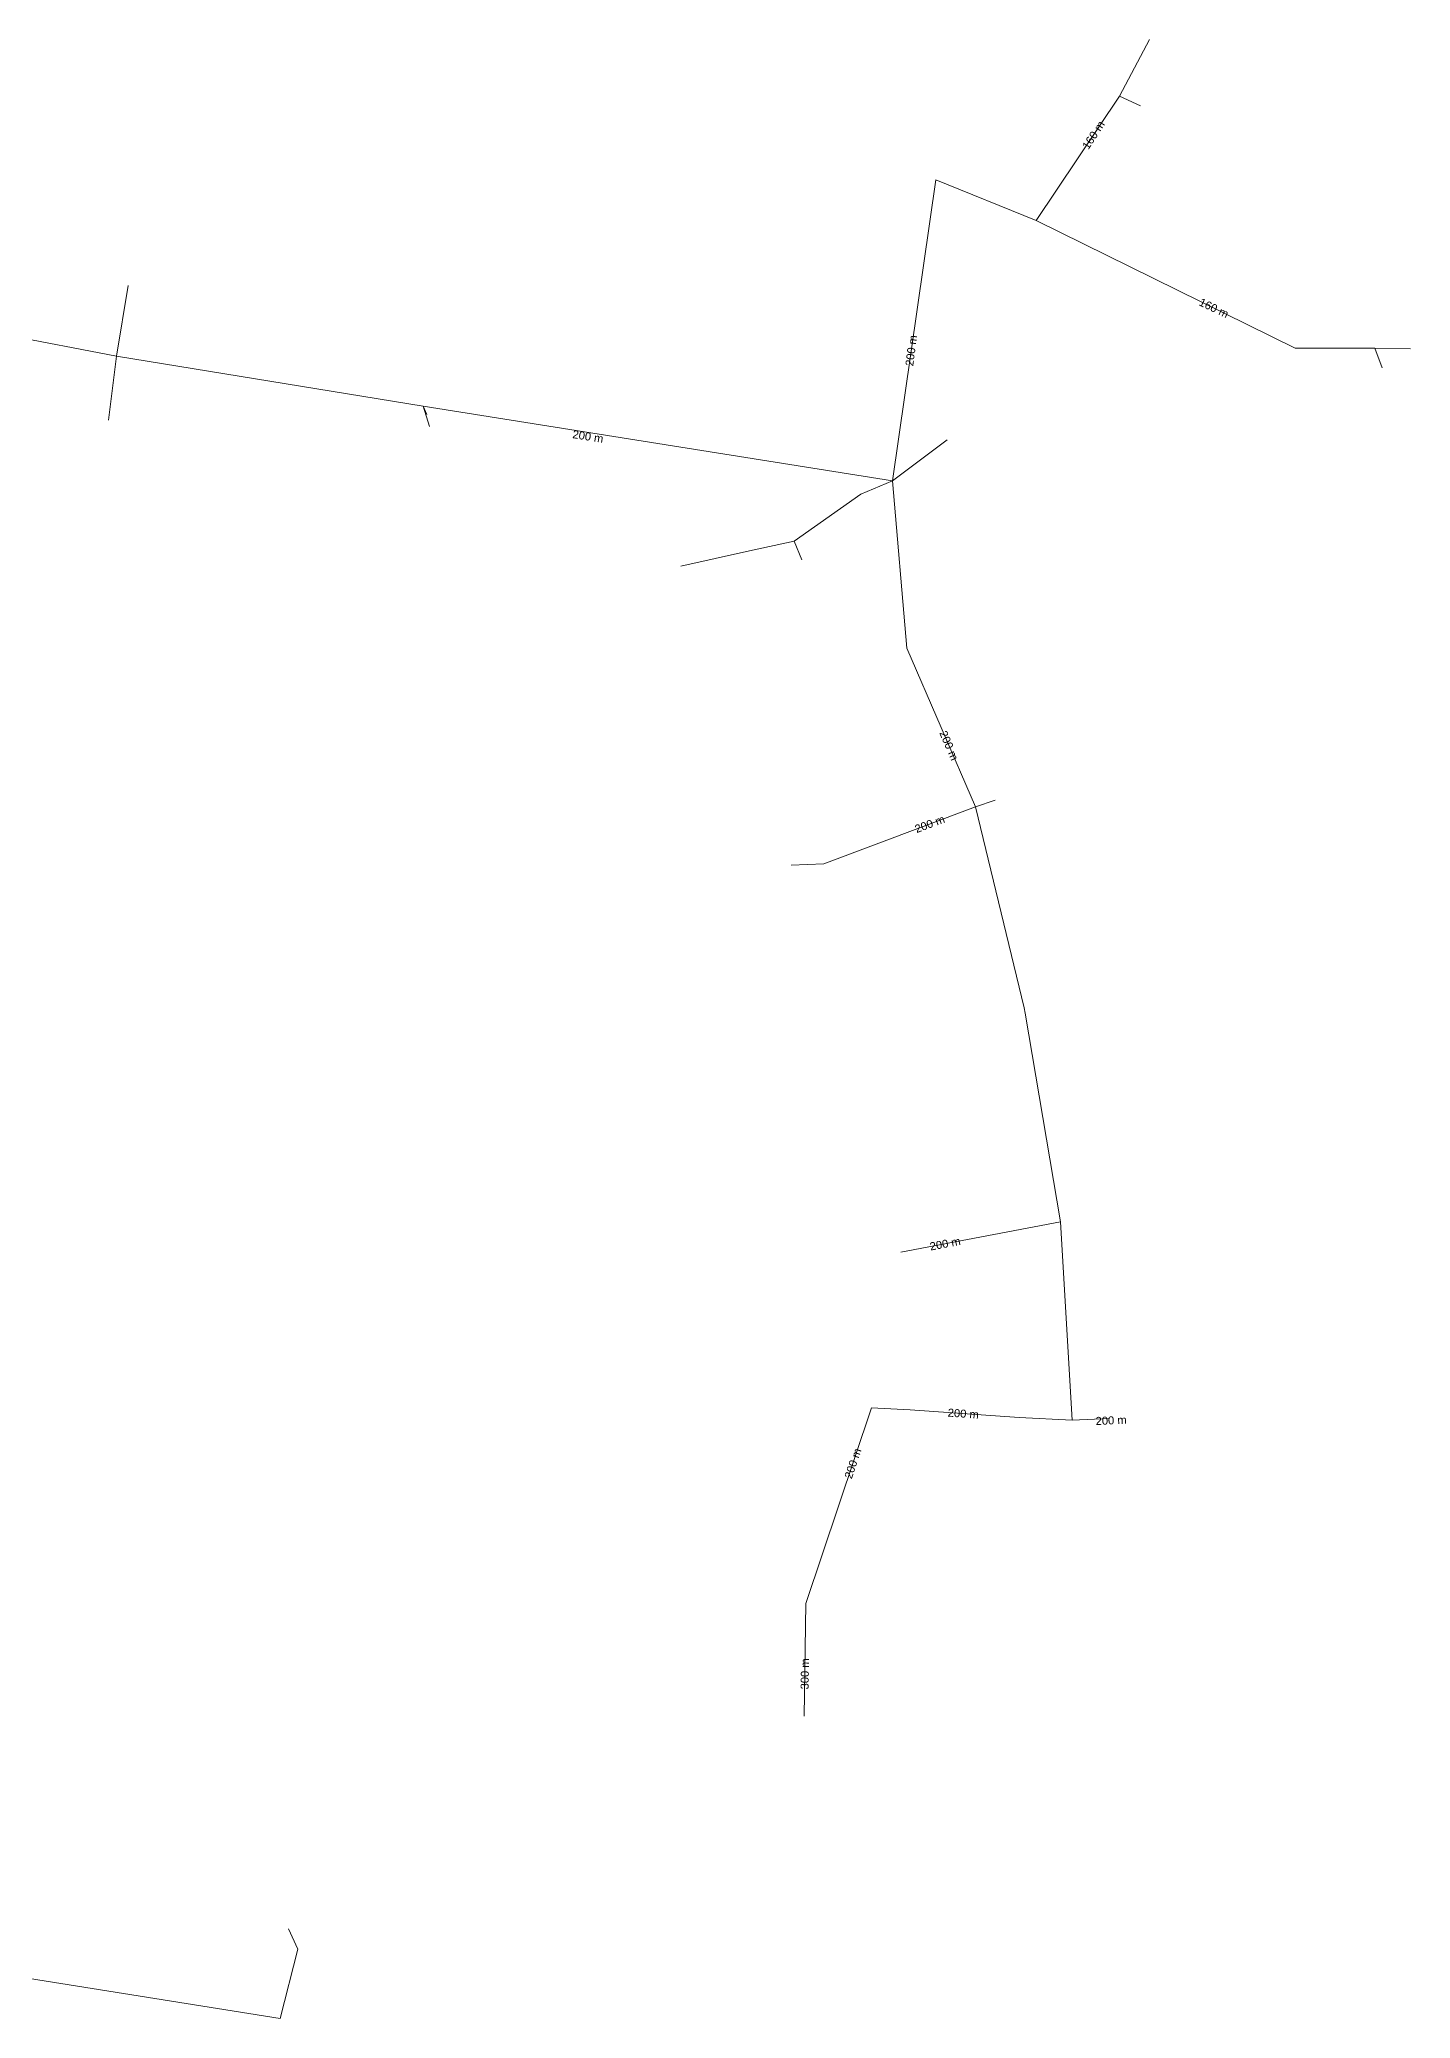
# Model space of a CAD drawing. Header units: metres. Extents: x 25505628 to 25506199, y 6696489 to 6697944.
# Drawn here: x 25506022.7 to 25506194, y 6697464.1 to 6697711.4 of the extents above; entities that cross this region are included whole.
import ezdxf
from ezdxf.enums import TextEntityAlignment as Align

# ---------------------------------------------------------------- set-up
doc = ezdxf.new("R2010")
doc.units = ezdxf.units.M
doc.linetypes.add('Annotation', pattern=[0])
doc.linetypes.add('Sadevesiputket Käytössä', pattern=[0])
doc.layers.add('Annotation', color=7, linetype='Annotation', lineweight=0)
doc.layers.add('Sadevesiputket Käytössä', color=7, linetype='Sadevesiputket Käytössä', lineweight=0)
doc.styles.add('DEFAULT', font='', dxfattribs={"height": 0.2})
doc.styles.get('DEFAULT').set_extended_font_data('Arial')

msp = doc.modelspace()

# ---------------------------------------------------------------- linework, layer by layer
at = {"layer": 'Sadevesiputket Käytössä', "color": 3, "linetype": 'Continuous', "lineweight": 15}
for p, q in [((25506157.68293, 6697704.354015, 39.3775), (25506161.420461, 6697711.426191)), ((25506147.246712, 6697688.821191, 38.5875), (25506157.68293, 6697704.354015, 38.8175)), ((25506157.68293, 6697704.354015, 38.8175), (25506160.290727, 6697703.149877)), ((25506129.282274, 6697656.291353, 38.3545), (25506134.712887, 6697693.901574, 38.5275)), ((25506147.246712, 6697688.821191, 38.5775), (25506134.712887, 6697693.901574, 38.5975)), ((25506147.246712, 6697688.821191, 39.3375), (25506179.647048, 6697672.868853, 41.1875)), ((25506032.281761, 6697671.863128), (25506033.750307, 6697680.693436)), ((25506018.420003, 6697674.510001, 36.157), (25506032.281761, 6697671.863128, 36.2575)), ((25506179.647048, 6697672.868853, 41.2375), (25506189.607255, 6697672.837835, 41.3375)), ((25506189.607255, 6697672.837835, 41.938), (25506194.046809, 6697672.774925, 41.3875)), ((25506189.607255, 6697672.837835, 41.378), (25506190.528199, 6697670.386772)), ((25506032.281761, 6697671.863128), (25506031.262834, 6697663.873472)), ((25506032.281761, 6697671.863128), (25506070.619284, 6697665.59143)), ((25506070.619284, 6697665.59143), (25506071.082728, 6697664.563333)), ((25506070.619284, 6697665.59143), (25506071.413082, 6697663.068222)), ((25506070.619284, 6697665.59143, 0.3175), (25506129.282274, 6697656.291353, 38.3145)), ((25506129.282274, 6697656.291353, 38.8145), (25506136.112764, 6697661.4117, 0.3175)), ((25506129.282274, 6697656.291353, 39.1345), (25506125.324743, 6697654.625243, 39.6575)), ((25506131.095771, 6697635.34243, 39.02), (25506129.282274, 6697656.291353, 38.3145)), ((25506117.006611, 6697648.71796, 39.3575), (25506125.324743, 6697654.625243, 39.6575)), ((25506117.006611, 6697648.71796, 39.6075), (25506111.438088, 6697647.521307, 39.5815)), ((25506117.006611, 6697648.71796, 39.3575), (25506117.957198, 6697646.411769, 0.3175)), ((25506111.438088, 6697647.521307, 39.5815), (25506102.829533, 6697645.610699, 39.5965)), ((25506131.095771, 6697635.34243, 39.02), (25506139.669054, 6697615.536095, 39.95)), ((25506142.138861, 6697616.369705, 40.57), (25506139.669054, 6697615.536095, 39.98)), ((25506120.70069, 6697608.408205, 40.12), (25506139.669054, 6697615.536095, 39.98)), ((25506116.631043, 6697608.251898, 40.36), (25506120.70069, 6697608.408205, 40.33)), ((25506150.288476, 6697563.675556, 40.42), (25506130.353277, 6697559.860549, 40.9)), ((25506151.756625, 6697538.879609, 38.07), (25506150.288476, 6697563.675556, 40.42)), ((25506126.672243, 6697540.418037, 41.462), (25506118.461401, 6697515.92986, 41.981)), ((25506131.503687, 6697540.161766, 40.986), (25506126.672243, 6697540.418037, 41.462)), ((25506151.756625, 6697538.879609, 38.15), (25506156.409966, 6697539.079069, 40.66)), ((25506118.461401, 6697515.92986, 41.981), (25506118.251279, 6697501.849362)), ((25506054.934333, 6697472.746096), (25506053.802726, 6697475.283426)), ((25506052.752922, 6697464.08858), (25506054.934333, 6697472.746096)), ((25506010.970806, 6697470.732519), (25506052.752922, 6697464.08858))]:
    msp.add_line(p, q, dxfattribs=at)
for points in [[(25506150.288476, 6697563.675556, 40.42), (25506145.874465, 6697589.732621, 0), (25506145.742173, 6697590.394079, 0), (25506139.669054, 6697615.536095, 39.95)], [(25506131.503687, 6697540.161766, 40.926), (25506145.126716, 6697539.17915, 0), (25506151.756625, 6697538.879609, 38.09)]]:
    msp.add_polyline3d(points, dxfattribs=at)

# ---------------------------------------------------------------- texts
at = {"layer": 'Annotation', "color": 3, "style": 'DEFAULT'}
for s, rotation, p in [('160 m', 56.97200123, (25506154.417469, 6697699.493842)), ('160 m', 334.6550085, (25506169.478996, 6697677.875104)), ('200 m', 82.65200303, (25506131.630846, 6697672.55661)), ('200 m', 293.40599346, (25506136.358459, 6697623.184363)), ('200 m', 20.59499939, (25506133.949737, 6697613.386903)), ('200 m', 10.83400252, (25506135.87265, 6697560.916794)), ('200 m', 355.87400202, (25506138.14723, 6697539.682574)), ('200 m', 71.46400291, (25506124.339317, 6697533.460273)), ('300 m', 89.14499942, (25506118.330416, 6697507.152422))]:
    msp.add_text(s, height=1, rotation=rotation, dxfattribs=at).set_placement(p, align=Align.MIDDLE_CENTER)
for rotation, p in [(350.99200137, (25506089.388103, 6697662.615941)), (2.45400245, (25506154.667658, 6697539.254617))]:
    msp.add_text('200 m', height=1, rotation=rotation, dxfattribs=at).set_placement(p, align=Align.TOP_LEFT)

doc.saveas('drawing.dxf')
